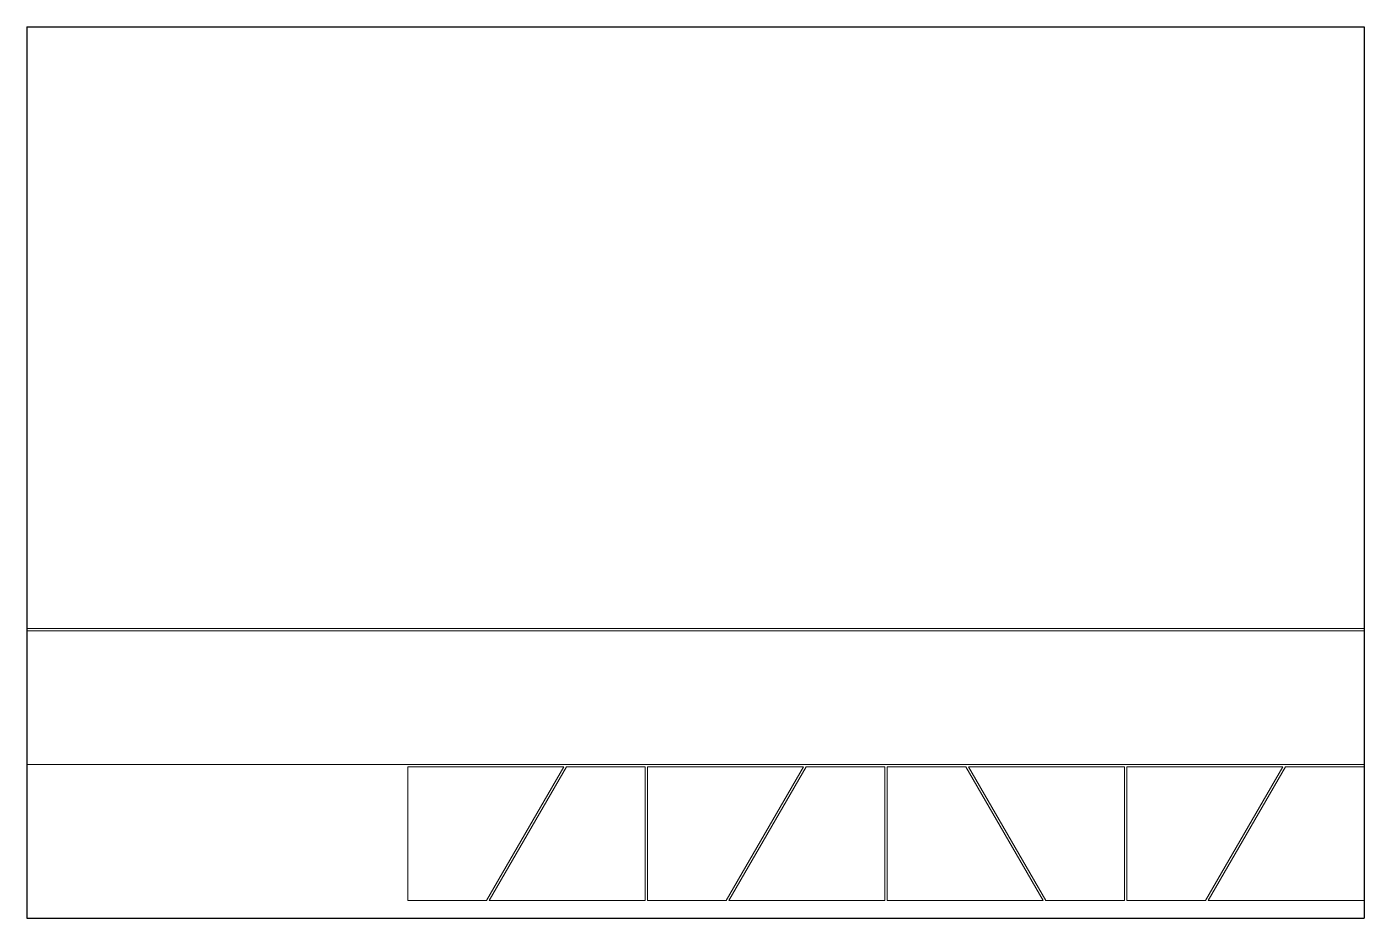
# Model space of a CAD drawing. Header units: millimetres. Extents: x -167 to 433, y -117 to 283.
import ezdxf

# ---------------------------------------------------------------- set-up
doc = ezdxf.new("R2010")
doc.units = ezdxf.units.MM

msp = doc.modelspace()

# ---------------------------------------------------------------- linework, layer by layer
at = {"color": 7, "linetype": 'Continuous'}
for p, q in [((-167.25, 283.24), (432.75, 283.24)), ((-167.25, 283.24), (-167.25, -116.76)), ((432.75, 283.24), (432.75, -116.76)), ((-167.25, -116.76), (432.75, -116.76))]:
    msp.add_line(p, q, dxfattribs=at)
at = {"color": 7, "linetype": 'Continuous', "lineweight": 15}
for p, q in [((432.75, 283.24), (-167.25, 283.24)), ((-167.25, 283.24), (-167.25, 13.24)), ((432.75, 13.24), (432.75, 283.24)), ((-167.25, 13.24), (432.75, 13.24)), ((-167.25, 12.24), (432.75, 12.24)), ((-167.25, -47.76), (-167.25, 12.24)), ((432.75, 12.24), (432.75, -47.76)), ((-167.25, -47.76), (432.75, -47.76)), ((3.69, -108.76), (3.69, -48.76)), ((3.69, -48.76), (73.69, -48.76)), ((73.69, -48.76), (39.05, -108.76)), ((40.21, -108.76), (74.85, -48.76)), ((74.85, -48.76), (110.21, -48.76)), ((110.21, -48.76), (110.21, -108.76)), ((111.21, -108.76), (111.21, -48.76)), ((111.21, -48.76), (181.21, -48.76)), ((181.21, -48.76), (146.56, -108.76)), ((147.72, -108.76), (182.36, -48.76)), ((182.36, -48.76), (217.72, -48.76)), ((217.72, -48.76), (217.72, -108.76)), ((254.08, -48.76), (218.72, -48.76)), ((218.72, -48.76), (218.72, -108.76)), ((288.72, -108.76), (254.08, -48.76)), ((325.23, -48.76), (255.23, -48.76)), ((255.23, -48.76), (289.87, -108.76)), ((325.23, -108.76), (325.23, -48.76)), ((326.23, -48.76), (396.23, -48.76)), ((326.23, -108.76), (326.23, -48.76)), ((396.23, -48.76), (361.59, -108.76)), ((362.75, -108.76), (397.39, -48.76)), ((397.39, -48.76), (432.75, -48.76)), ((432.75, -48.76), (432.75, -108.76)), ((39.05, -108.76), (3.69, -108.76)), ((110.21, -108.76), (40.21, -108.76)), ((146.56, -108.76), (111.21, -108.76)), ((217.72, -108.76), (147.72, -108.76)), ((218.72, -108.76), (288.72, -108.76)), ((289.87, -108.76), (325.23, -108.76)), ((361.59, -108.76), (326.23, -108.76)), ((432.75, -108.76), (362.75, -108.76))]:
    msp.add_line(p, q, dxfattribs=at)

doc.saveas('drawing.dxf')
